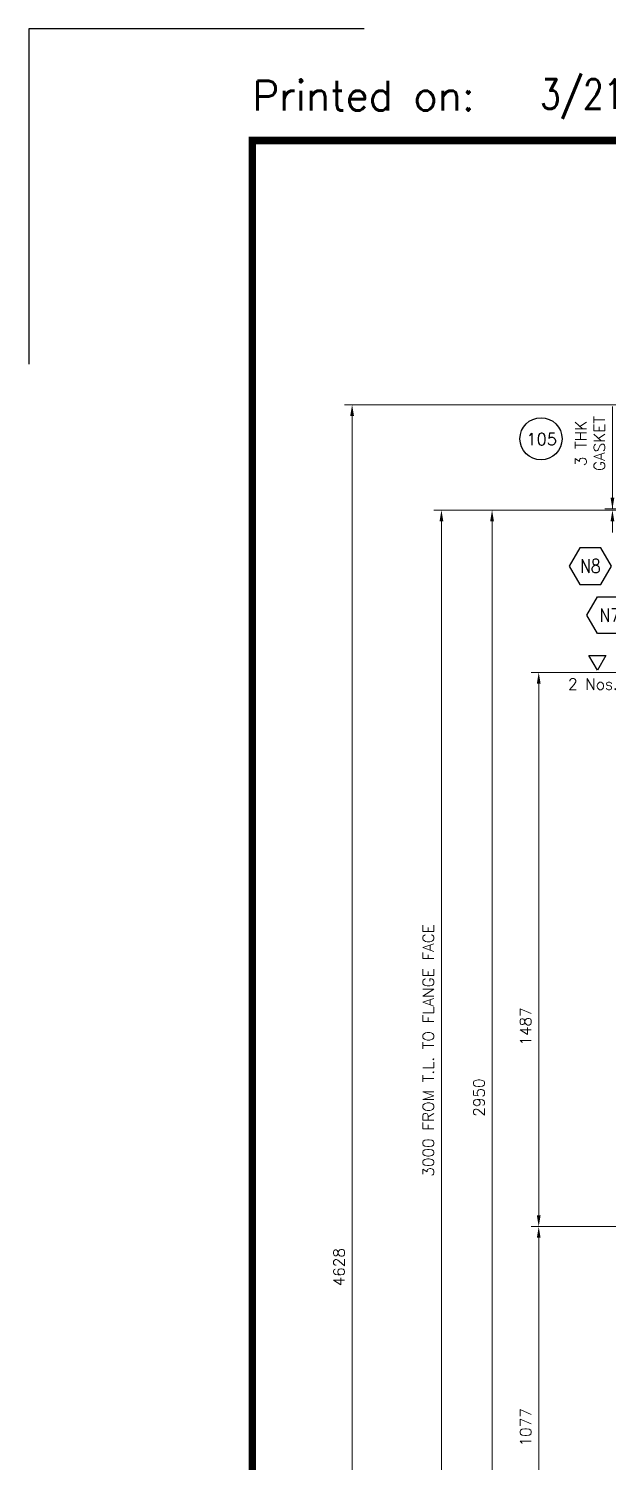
# Model space of a CAD drawing. Header units: inches. Extents: x 26960 to 35074, y -20333 to -19295.
# Drawn here: x 26960.5 to 27038.2, y -19487.6 to -19295.3 of the extents above; entities that cross this region are included whole.
import ezdxf
from ezdxf.enums import TextEntityAlignment as Align

# ---------------------------------------------------------------- set-up
doc = ezdxf.new("R2010")
doc.units = ezdxf.units.IN
doc.header["$LTSCALE"] = 200
doc.header["$MEASUREMENT"] = 0
doc.linetypes.add('CENTER2', pattern=[1.125, 0.75, -0.125, 0.125, -0.125])
doc.layers.add('1 (CEN)', color=1, linetype='CENTER2', lineweight=9)
doc.layers.add('AM_5', color=3, linetype='Continuous', lineweight=15)
for name, color, linetype in [('BORDER1', 3, 'Continuous'), ('BORDER2', 7, 'Continuous'), ('text', 3, 'Continuous')]:
    doc.layers.add(name, color=color, linetype=linetype)
doc.styles.add('ROMANC', font='ROMANC', dxfattribs={"height": 5})
doc.styles.add('ROMANS', font='romans.shx')
doc.styles.add('ROMANT', font='romant.shx')
doc.styles.get("Standard").update_dxf_attribs({"font": 'romans.shx'})
doc.dimstyles.new('VEP-5', dxfattribs={"dimscale": 0, "dimtxt": 2.5, "dimasz": 2.5, "dimexe": 1, "dimexo": 1, "dimgap": 1, "dimtad": 1, "dimdec": 0, "dimlfac": 20, "dimzin": 9, "dimdsep": 46, "dimtxsty": 'ROMANS', "dimcen": 0, "dimclrd": 256, "dimclre": 256, "dimclrt": 40, "dimadec": 0, "dimazin": 0, "dimtfac": 1, "dimtdec": 0, "dimtofl": 0, "dimtmove": 0, "dimatfit": 3, "dimfxl": 1.25, "dimlwd": -1, "dimlwe": -1, "dimarcsym": 0})

# ---------------------------------------------------------------- blocks, each defined once
blk = doc.blocks.new('*D46')
at = {"layer": 'AM_5', "transparency": 16777216}
for p, q in [((27056.83, -19359.87), (27014.86, -19359.87)), ((27015.86, -19508.37), (27015.86, -19361.37)), ((27060.33, -19509.87), (27014.86, -19509.87))]:
    blk.add_line(p, q, dxfattribs=at)
for points in [[(27016.11, -19361.37), (27015.61, -19361.37), (27015.86, -19359.87)], [(27015.61, -19508.37), (27016.11, -19508.37), (27015.86, -19509.87)]]:
    blk.add_solid(points, dxfattribs=at)
at = {"layer": 'Defpoints', "color": 0, "transparency": 16777216}
for p in [(27015.86, -19359.87), (27057.83, -19359.87), (27061.33, -19509.87)]:
    blk.add_point(p, dxfattribs=at)
at = {"layer": 'AM_5', "color": 40, "transparency": 16777216, "insert": (27014.11, -19432.37), "char_height": 1.5, "attachment_point": 5, "rotation": 90, "style": 'ROMANS'}
blk.add_mtext('3000 FROM T.L. TO FLANGE FACE', dxfattribs=at)
blk = doc.blocks.new('A$C32f367a6')
at = {"layer": 'text'}
for p, q in [((-18.1, 31.4), (18.1, 31.4)), ((0, 0), (-18.1, 31.4)), ((18.1, 31.4), (0, 0))]:
    blk.add_line(p, q, dxfattribs=at)
blk = doc.blocks.new('*D141')
at = {"layer": 'AM_5', "transparency": 16777216}
for p, q in [((27038.8, -19359.72), (27038.8, -19345.97)), ((27038.8, -19358.22), (27038.8, -19356.72)), ((27056.83, -19359.72), (27037.8, -19359.72)), ((27056.83, -19359.87), (27037.8, -19359.87)), ((27038.8, -19361.37), (27038.8, -19362.87))]:
    blk.add_line(p, q, dxfattribs=at)
for points in [[(27038.55, -19358.22), (27039.05, -19358.22), (27038.8, -19359.72)], [(27039.05, -19361.37), (27038.55, -19361.37), (27038.8, -19359.87)]]:
    blk.add_solid(points, dxfattribs=at)
at = {"layer": 'Defpoints', "color": 0, "transparency": 16777216}
for p in [(27038.8, -19359.87), (27057.83, -19359.72), (27057.83, -19359.87)]:
    blk.add_point(p, dxfattribs=at)
at = {"layer": 'AM_5', "color": 40, "transparency": 16777216, "insert": (27035.8, -19350.94), "char_height": 1.5, "attachment_point": 5, "rotation": 90, "style": 'ROMANS'}
blk.add_mtext('3 THK\\PGASKET', dxfattribs=at)
blk = doc.blocks.new('*D145')
at = {"layer": 'AM_5', "transparency": 16777216}
for p, q in [((27060.29, -19456), (27027.91, -19456)), ((27028.91, -19508.37), (27028.91, -19457.5)), ((27060.33, -19509.87), (27027.91, -19509.87))]:
    blk.add_line(p, q, dxfattribs=at)
for points in [[(27029.16, -19457.5), (27028.66, -19457.5), (27028.91, -19456)], [(27028.66, -19508.37), (27029.16, -19508.37), (27028.91, -19509.87)]]:
    blk.add_solid(points, dxfattribs=at)
at = {"layer": 'Defpoints', "color": 0, "transparency": 16777216}
for p in [(27028.91, -19456), (27061.29, -19456), (27061.33, -19509.87)]:
    blk.add_point(p, dxfattribs=at)
at = {"layer": 'AM_5', "color": 40, "transparency": 16777216, "insert": (27027.16, -19482.94), "char_height": 1.5, "attachment_point": 5, "rotation": 90, "style": 'ROMANS'}
blk.add_mtext('1077', dxfattribs=at)
blk = doc.blocks.new('*D241')
at = {"layer": 'AM_5', "transparency": 16777216}
for p, q in [((27069.12, -19345.75), (27002.88, -19345.75)), ((27003.88, -19575.67), (27003.88, -19347.25)), ((27051.97, -19577.17), (27002.88, -19577.17))]:
    blk.add_line(p, q, dxfattribs=at)
for points in [[(27004.13, -19347.25), (27003.63, -19347.25), (27003.88, -19345.75)], [(27003.63, -19575.67), (27004.13, -19575.67), (27003.88, -19577.17)]]:
    blk.add_solid(points, dxfattribs=at)
at = {"layer": 'Defpoints', "color": 0, "transparency": 16777216}
for p in [(27003.88, -19345.75), (27070.12, -19345.75), (27052.97, -19577.17)]:
    blk.add_point(p, dxfattribs=at)
at = {"layer": 'AM_5', "color": 40, "transparency": 16777216, "insert": (27002.13, -19461.46), "char_height": 1.5, "attachment_point": 5, "rotation": 90, "style": 'ROMANS'}
blk.add_mtext('4628', dxfattribs=at)
blk = doc.blocks.new('*D252')
at = {"layer": 'AM_5', "transparency": 16777216}
for p, q in [((27066.77, -19359.87), (27021.65, -19359.87)), ((27022.65, -19361.37), (27022.65, -19505.87)), ((27066.77, -19507.37), (27021.65, -19507.37))]:
    blk.add_line(p, q, dxfattribs=at)
for points in [[(27022.9, -19361.37), (27022.4, -19361.37), (27022.65, -19359.87)], [(27022.4, -19505.87), (27022.9, -19505.87), (27022.65, -19507.37)]]:
    blk.add_solid(points, dxfattribs=at)
at = {"layer": 'Defpoints', "color": 0, "transparency": 16777216}
for p in [(27067.77, -19359.87), (27022.65, -19507.37), (27067.77, -19507.37)]:
    blk.add_point(p, dxfattribs=at)
at = {"layer": 'AM_5', "color": 40, "transparency": 16777216, "insert": (27020.9, -19438.7), "char_height": 1.5, "attachment_point": 5, "rotation": 90, "style": 'ROMANS'}
blk.add_mtext('2950', dxfattribs=at)
blk = doc.blocks.new('*D253')
at = {"layer": 'AM_5', "transparency": 16777216}
for p, q in [((27032.97, -19381.65), (27027.91, -19381.65)), ((27028.91, -19454.5), (27028.91, -19383.15)), ((27032.97, -19456), (27027.91, -19456))]:
    blk.add_line(p, q, dxfattribs=at)
for points in [[(27029.16, -19383.15), (27028.66, -19383.15), (27028.91, -19381.65)], [(27028.66, -19454.5), (27029.16, -19454.5), (27028.91, -19456)]]:
    blk.add_solid(points, dxfattribs=at)
at = {"layer": 'Defpoints', "color": 0, "transparency": 16777216}
for p in [(27028.91, -19381.65), (27033.97, -19381.65), (27033.97, -19456)]:
    blk.add_point(p, dxfattribs=at)
at = {"layer": 'AM_5', "color": 40, "transparency": 16777216, "insert": (27027.16, -19429.16), "char_height": 1.5, "attachment_point": 5, "rotation": 90, "style": 'ROMANS'}
blk.add_mtext('1487', dxfattribs=at)
blk = doc.blocks.new('*U254')
at = {"layer": 'BORDER1', "color": 154, "true_color": 0x1859a9, "const_width": 1}
blk.add_lwpolyline([(0, 564), (796, 564), (796, 0), (0, 0)], close=True, dxfattribs=at)
at = {"layer": 'BORDER2'}
blk.add_lwpolyline([(15, 579), (-30, 579), (-30, 534)], dxfattribs=at)
at = {"layer": 'BORDER2', "color": 7, "style": 'ROMANS'}
blk.add_text('Printed on:                                                 Printed by:', height=4, dxfattribs=at).set_placement((0, 568))
at = {"layer": 'BORDER2', "color": 7, "insert": (38.6, 566.89), "char_height": 4, "attachment_point": 7, "style": 'ROMANS'}
blk.add_mtext('{\\W0.8;3/21/2025 7:53 PM}', dxfattribs=at)
at = {"layer": 'BORDER2', "flags": 8}
for tag, height, style, p in [('REV-B', 2.7, 'ROMANS', (662.76, 125.68)), ('REV-A', 2.7, 'ROMANS', (662.76, 118.68)), ('RE-B', 7, 'ROMANT', (745.34, 6.15))]:
    blk.add_attdef(tag, text='', height=height, dxfattribs=dict(at, style=style)).set_placement(p, align=Align.CENTER)
at = {"layer": 'BORDER2', "style": 'ROMANS', "width": 4.59626}
for tag, p, p2 in [('DATE-B', (668.47, 125.68), (681.47, 125.68)), ('DATE-A', (668.47, 118.68), (681.47, 118.68))]:
    blk.add_attdef(tag, text='', height=2.7, dxfattribs=at).set_placement(p, p2, align=Align.FIT)
at = {"layer": 'BORDER2'}
for tag, height, style, p in [('DRN-B', 2.7, 'ROMANS', (689.55, 125.68)), ('CHD-B', 2.7, 'ROMANS', (701.61, 125.68)), ('APD-B', 2.7, 'ROMANS', (713.32, 125.68)), ('DRN-A', 2.7, 'ROMANS', (689.55, 118.68)), ('CHD-A', 2.7, 'ROMANS', (701.61, 118.68)), ('APD-A', 2.7, 'ROMANS', (713.32, 118.68)), ('CONS_CONT_VEND', 3.5, 'ROMANC', (726, 61.94))]:
    blk.add_attdef(tag, text='', height=height, dxfattribs=dict(at, style=style)).set_placement(p, align=Align.CENTER)
at = {"layer": 'BORDER2', "style": 'ROMANS', "width": 0.8}
for tag, p, height in [('1:X', (670.77, 103.49), 3), ('LOC', (709.61, 103.49), 3), ('PROJ_NO', (774.84, 103.49), 3), ('CONS_DRG_NO', (681.74, 53.26), 2.5)]:
    blk.add_attdef(tag, p, '', height=height, dxfattribs=at)
at = {"layer": 'BORDER2', "lineweight": 30, "width": 0.8, "flags": 104}
for tag, p in [('COMMENTS-B', (719.88, 127.5)), ('COMMENTS-A', (719.88, 120.5))]:
    blk.add_attdef(tag, text='', height=2.2, dxfattribs=at).set_placement(p, align=Align.MIDDLE_LEFT)
at = {"layer": 'BORDER2', "style": 'ROMANS', "width": 0.8}
for tag, p in [('PROJECT_TITLE_1', (726, 45.91)), ('PROJECT_TITLE_2', (726, 40.58))]:
    blk.add_attdef(tag, text='', height=3.5, dxfattribs=at).set_placement(p, align=Align.MIDDLE)
at = {"layer": 'BORDER2', "style": 'ROMANT', "width": 0.8}
for tag, p in [('DRG_TITLE_1', (726, 29.73)), ('DRG_TITLE_2', (726, 23.03)), ('DRG_TITLE_3', (726, 16.33))]:
    blk.add_attdef(tag, text='', height=4, dxfattribs=at).set_placement(p, align=Align.CENTER)
at = {"layer": 'BORDER2', "style": 'ROMANT'}
for tag, p in [('AR', (668.95, 6.15)), ('PA', (683.03, 6.15)), ('DC', (697.09, 6.15)), ('TS', (775.94, 6.15))]:
    blk.add_attdef(tag, p, '', height=7, dxfattribs=at)
for tag, p in [('SRNO', (736.79, 6.15)), ('SH', (771.83, 6.2))]:
    blk.add_attdef(tag, text='', height=7, dxfattribs=at).set_placement(p, align=Align.RIGHT)
at = {"layer": 'BORDER2', "style": 'ROMANS', "flags": 2}
blk.add_attdef('TB_VERSION', text='', height=2, dxfattribs=at).set_placement((1, -1), align=Align.TOP_LEFT)

msp = doc.modelspace()

# ---------------------------------------------------------------- linework, layer by layer
at = {"elevation": -17.08977}
msp.add_lwpolyline([(27034.41784, -19364.92025), (27032.99731, -19367.38069), (27034.41784, -19369.84113), (27037.25891, -19369.84113), (27038.67944, -19367.38069), (27037.25891, -19364.92025)], close=True, dxfattribs=at)
msp.add_lwpolyline([(27039.63466, -19371.50967), (27041.05519, -19373.97011), (27039.63466, -19376.43055), (27036.79359, -19376.43055), (27035.37306, -19373.97011), (27036.79359, -19371.50967)], close=True)
at = {"layer": '1 (CEN)'}
msp.add_line((27029.9504, -19381.65339, -17.08977), (27089.81783, -19381.65339, -17.08977), dxfattribs=at)
at = {"layer": 'text', "color": 4}
msp.add_circle((27029.21954, -19350.30961, 0.22725), 2.824, dxfattribs=at)

# ---------------------------------------------------------------- block references
at = {"layer": 'BORDER1', "lineweight": 9}
msp.add_blockref('*U254', (26990.4983, -19874.28619), dxfattribs=at)
at = {"layer": 'text', "xscale": 0.06249999999999998, "yscale": 0.06249999999999998, "zscale": 0.06249999999999998}
msp.add_blockref('A$C32f367a6', (27036.77918, -19381.36963, -17.08977), dxfattribs=at)

# ---------------------------------------------------------------- texts
at = {"color": 3, "style": 'ROMANS'}
msp.add_text('105', height=1.6, dxfattribs=at).set_placement((27029.31085, -19350.36898, 0.22725), align=Align.MIDDLE_CENTER)
at = {"style": 'ROMANT', "width": 0.85}
for tag, p in [('N8', (27035.83838, -19367.38069, -17.08977)), ('N7', (27038.43912, -19373.97011))]:
    msp.add_attdef(tag, text='', height=1.8, dxfattribs=at).set_placement(p, align=Align.MIDDLE)
at = {"layer": 'text', "style": 'ROMANS'}
msp.add_text('2 Nos. LIFTING LUG', height=1.5, dxfattribs=at).set_placement((27032.83962, -19383.97509, -17.08977))

# ---------------------------------------------------------------- dimensions: what is measured, and where the dimension line sits
at = {"layer": 'AM_5'}
for base, p1, p2, picture, middle in [((27003.884, -19345.74747), (27052.97357, -19577.16871, -17.08977), (27070.11518, -19345.74747, -17.08977), '*D241', (27002.134, -19461.45809)), ((27028.9075, -19456.00072), (27061.32975, -19509.87144, -17.08977), (27061.29375, -19456.00072, -17.08977), '*D145', (27027.1575, -19482.93608))]:
    dim = msp.add_linear_dim(base=base, p1=p1, p2=p2, angle=90, dimstyle='VEP-5', override={"dimscale": 1, "dimtxt": 1.5, "dimasz": 1.5}, dxfattribs=at)
    dim.commit()
    dim.dimension.update_dxf_attribs({"geometry": picture, "text_midpoint": middle})
for base, p1, text, picture, middle in [((27038.79502, -19359.87144), (27057.82975, -19359.72144, -17.08977), '<> THK\\PGASKET', '*D141', (27038.79502, -19350.93572)), ((27015.85752, -19359.87144, -17.08977), (27061.32975, -19509.87144, -17.08977), '<> FROM T.L. TO FLANGE FACE', '*D46', (27015.85752, -19432.36538, -17.08977))]:
    dim = msp.add_linear_dim(base=base, p1=p1, p2=(27057.82975, -19359.87144, -17.08977), angle=90, text=text, dimstyle='VEP-5', override={"dimscale": 1, "dimtxt": 1.5, "dimasz": 1.5}, dxfattribs=at)
    dim.commit()
    dim.dimension.update_dxf_attribs({"geometry": picture, "text_midpoint": middle, "dimtype": 160})
for base, p1, p2, picture, middle in [((27022.6464, -19507.37153), (27067.7675, -19359.87144, -17.08977), (27067.76698, -19507.37153, -17.08977), '*D252', (27022.6464, -19438.6999)), ((27028.9075, -19381.65339), (27033.974, -19456.00072), (27033.974, -19381.65339, -17.08977), '*D253', (27028.9075, -19429.1614))]:
    dim = msp.add_linear_dim(base=base, p1=p1, p2=p2, angle=90, dimstyle='VEP-5', override={"dimscale": 1, "dimtxt": 1.5, "dimasz": 1.5}, dxfattribs=at)
    dim.commit()
    dim.dimension.update_dxf_attribs({"geometry": picture, "text_midpoint": middle, "dimtype": 160})

doc.saveas('drawing.dxf')
